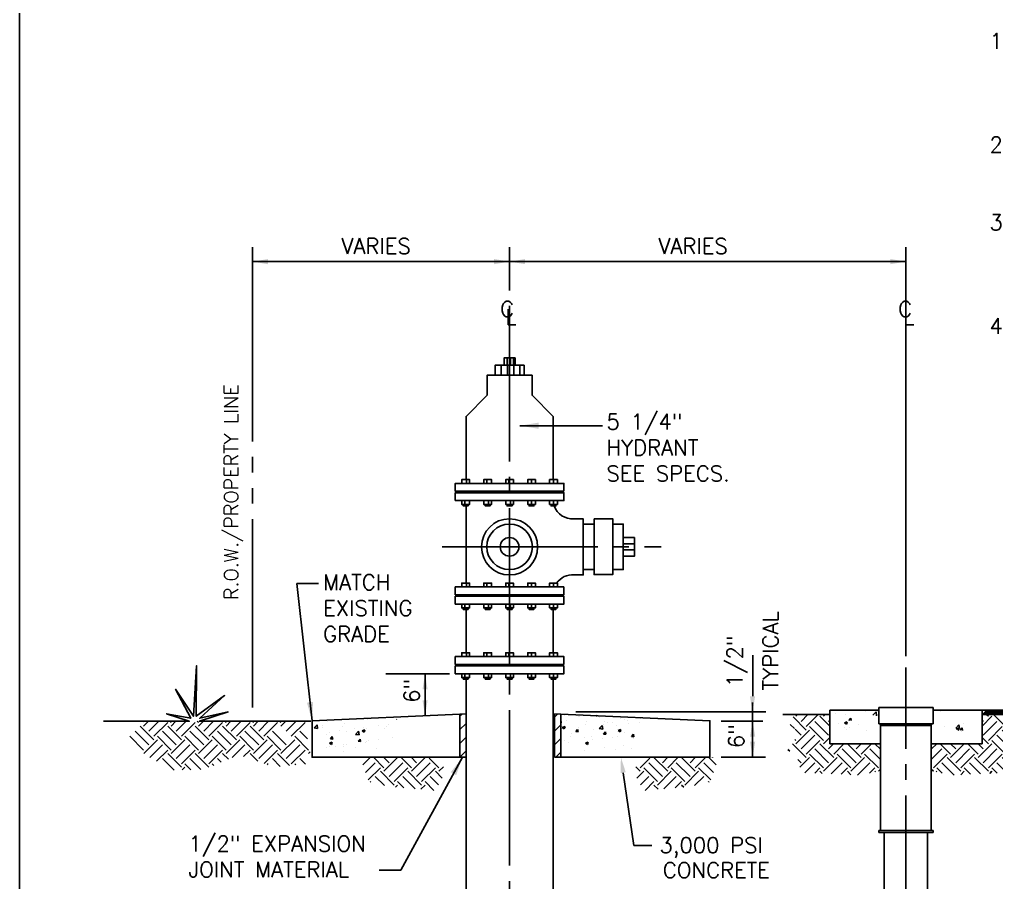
# Model space of a CAD drawing. Header units: inches. Extents: x 3.2 to 30, y 2.6 to 21.9.
# Drawn here: x 3.17 to 9.46, y 6.72 to 12.27 of the extents above; entities that cross this region are included whole.
import ezdxf
from ezdxf.enums import TextEntityAlignment as Align

# ---------------------------------------------------------------- set-up
doc = ezdxf.new("R2010")
doc.units = ezdxf.units.IN
doc.header["$MEASUREMENT"] = 0
doc.linetypes.add('2DASH', pattern=[1.5625, 1.25, -0.0625, 0.0625, -0.0625, 0.0625, -0.0625])
doc.linetypes.add('CL7', pattern=[1.1875, 1, -0.0625, 0.0625, -0.0625])
for name, color, linetype in [('X-ANNO-COMM-CENT', 1, 'CL7'), ('X-ANNO-COMM-TXT2', 2, 'Continuous'), ('X-COMM-DET1', 1, 'Continuous'), ('X-COMM-DET2', 2, 'Continuous'), ('X-COMM-DET3', 3, 'Continuous'), ('X-COMM-DET4', 4, 'Continuous')]:
    doc.layers.add(name, color=color, linetype=linetype)
doc.styles.add('10', font='ROMANS', dxfattribs={"height": 0.1})
doc.styles.add('12', font='ROMANS.shx', dxfattribs={"height": 0.12})
doc.dimstyles.new('LEADER', dxfattribs={"dimtxt": 0.12, "dimasz": 0.12, "dimexe": 0.18, "dimexo": 0.0625, "dimgap": 0.09, "dimtad": 0, "dimtih": 1, "dimtoh": 1, "dimdec": 4, "dimzin": 0, "dimdsep": 46, "dimtxsty": '12', "dimcen": 0.09, "dimadec": 0, "dimazin": 0, "dimtfac": 1, "dimtdec": 4, "dimtofl": 0, "dimtmove": 0, "dimatfit": 3, "dimfxl": 1, "dimtolj": 1, "dimtzin": 0, "dimarcsym": 0})

# ---------------------------------------------------------------- blocks, each defined once
blk = doc.blocks.new('*X54')
at = {"color": 0}
for p, q in [((27.9061, 10.361), (27.9528, 10.4077)), ((27.9236, 10.3122), (27.986, 10.3746)), ((27.9307, 10.4077), (27.9291, 10.4093)), ((28.0412, 10.3414), (27.9733, 10.4093)), ((28.0743, 10.3746), (28.0396, 10.4093)), ((28.0412, 10.3193), (28.1296, 10.4077)), ((28.0743, 10.2862), (28.1627, 10.3746)), ((28.1075, 10.4077), (28.1059, 10.4093)), ((28.218, 10.3414), (28.1501, 10.4093)), ((28.2511, 10.3746), (28.2164, 10.4093)), ((28.218, 10.3193), (28.3064, 10.4077)), ((28.2511, 10.2862), (28.3395, 10.3746)), ((28.2843, 10.4077), (28.2827, 10.4093)), ((28.3948, 10.3414), (28.3334, 10.4028)), ((27.9411, 10.2634), (28.0191, 10.3414)), ((28.1075, 10.231), (28.0191, 10.3193)), ((28.1075, 10.253), (28.1959, 10.3414)), ((28.2843, 10.231), (28.1959, 10.3193)), ((28.2843, 10.253), (28.3727, 10.3414)), ((28.4171, 10.2749), (28.3727, 10.3193)), ((28.3948, 10.3193), (28.4241, 10.3487)), ((27.9564, 10.2495), (27.9528, 10.253)), ((28.0448, 10.2274), (27.986, 10.2862)), ((28.1703, 10.2123), (28.1296, 10.253)), ((28.2425, 10.2065), (28.1627, 10.2862)), ((28.3627, 10.1967), (28.3064, 10.253)), ((28.3925, 10.2332), (28.3395, 10.2862)), ((28.1154, 10.2168), (28.1296, 10.231)), ((28.2789, 10.2035), (28.3064, 10.231))]:
    blk.add_line(p, q, dxfattribs=at)
blk = doc.blocks.new('*X48')
at = {"color": 0}
for p, q in [((1.4142, 6.3419), (1.3258, 6.4303)), ((1.3479, 6.4523), (1.3475, 6.4528)), ((1.3479, 6.4303), (1.3751, 6.4574)), ((1.3811, 6.3971), (1.445, 6.461)), ((1.4142, 6.364), (1.5026, 6.4523)), ((1.591, 6.3419), (1.5026, 6.4303)), ((1.5247, 6.4523), (1.516, 6.461)), ((1.5247, 6.4303), (1.5555, 6.461)), ((1.5578, 6.3971), (1.6218, 6.461)), ((1.591, 6.364), (1.6794, 6.4523)), ((1.7678, 6.3419), (1.6794, 6.4303)), ((1.7015, 6.4523), (1.6928, 6.461)), ((1.7015, 6.4303), (1.7323, 6.461)), ((1.7346, 6.3971), (1.7986, 6.461)), ((1.7678, 6.364), (1.8562, 6.4523)), ((1.9445, 6.3419), (1.8562, 6.4303)), ((1.8783, 6.4523), (1.8696, 6.461)), ((1.8783, 6.4303), (1.909, 6.461)), ((1.9114, 6.3971), (1.9753, 6.461)), ((1.9445, 6.364), (2.0329, 6.4523)), ((2.1213, 6.3419), (2.0329, 6.4303)), ((2.055, 6.4523), (2.0463, 6.461)), ((2.055, 6.4303), (2.0858, 6.461)), ((2.0882, 6.3971), (2.1521, 6.461)), ((2.1213, 6.364), (2.2097, 6.4523)), ((2.2318, 6.4523), (2.2231, 6.461)), ((2.2318, 6.4303), (2.2626, 6.461)), ((2.265, 6.3971), (2.3289, 6.461)), ((2.2981, 6.364), (2.3865, 6.4523)), ((1.3479, 6.2756), (1.2595, 6.364)), ((1.3811, 6.3087), (1.2927, 6.3971)), ((1.5247, 6.2756), (1.4363, 6.364)), ((1.5578, 6.3087), (1.4695, 6.3971)), ((1.7015, 6.2756), (1.6131, 6.364)), ((1.7346, 6.3087), (1.6462, 6.3971)), ((1.8783, 6.2756), (1.7899, 6.364)), ((1.9114, 6.3087), (1.823, 6.3971)), ((2.055, 6.2756), (1.9666, 6.364)), ((2.0882, 6.3087), (1.9998, 6.3971)), ((2.2318, 6.2756), (2.1434, 6.364)), ((2.265, 6.3087), (2.1766, 6.3971)), ((2.4086, 6.2756), (2.3202, 6.364)), ((2.4026, 6.3479), (2.3533, 6.3971)), ((1.3485, 6.2541), (1.4363, 6.3419)), ((1.3878, 6.2271), (1.4695, 6.3087)), ((1.5247, 6.2535), (1.6131, 6.3419)), ((1.5578, 6.2203), (1.6462, 6.3087)), ((1.7015, 6.2535), (1.7899, 6.3419)), ((1.7346, 6.2203), (1.823, 6.3087)), ((1.8783, 6.2535), (1.9666, 6.3419)), ((1.918, 6.2269), (1.9998, 6.3087)), ((2.055, 6.2535), (2.1434, 6.3419)), ((2.0882, 6.2203), (2.1766, 6.3087)), ((2.2318, 6.2535), (2.3202, 6.3419)), ((2.265, 6.2203), (2.3533, 6.3087)), ((1.4302, 6.2032), (1.5026, 6.2756)), ((1.591, 6.1651), (1.5026, 6.2535)), ((1.591, 6.1872), (1.6794, 6.2756)), ((1.7678, 6.1651), (1.6794, 6.2535)), ((1.7678, 6.1872), (1.8562, 6.2756)), ((1.8932, 6.2164), (1.8562, 6.2535)), ((1.9909, 6.2336), (2.0329, 6.2756)), ((2.0827, 6.2037), (2.0329, 6.2535)), ((2.1243, 6.1901), (2.2097, 6.2756)), ((2.2872, 6.176), (2.2097, 6.2535)), ((2.2981, 6.1872), (2.3865, 6.2756)), ((2.4086, 6.2535), (2.4198, 6.2647)), ((1.5437, 6.1461), (1.4695, 6.2203)), ((1.5954, 6.1474), (1.6131, 6.1651)), ((1.6514, 6.1489), (1.6131, 6.1872)), ((1.716, 6.1506), (1.6462, 6.2203)), ((1.8002, 6.1768), (1.7899, 6.1872)), ((1.8467, 6.1966), (1.823, 6.2203)), ((2.1483, 6.1823), (2.1434, 6.1872)), ((2.2263, 6.1705), (2.1766, 6.2203)), ((2.3278, 6.1796), (2.3202, 6.1872)), ((2.3887, 6.185), (2.3533, 6.2203))]:
    blk.add_line(p, q, dxfattribs=at)
blk = doc.blocks.new('*X51')
at = {"color": 0}
for p, q in [((27.6769, 10.6405), (27.6769, 10.6405)), ((27.79, 10.6275), (27.79, 10.6275)), ((27.9358, 10.6525), (27.9358, 10.6525)), ((28.1219, 10.654), (28.1241, 10.6526)), ((28.1241, 10.6526), (28.1243, 10.6533)), ((27.5925, 10.5984), (27.6119, 10.6187)), ((27.5925, 10.5984), (27.6147, 10.595)), ((27.6147, 10.595), (27.6119, 10.6187)), ((27.6432, 10.6138), (27.6432, 10.6138)), ((27.6442, 10.6025), (27.6442, 10.6025)), ((27.6927, 10.5715), (27.6927, 10.5715)), ((27.7553, 10.5798), (27.7553, 10.5798)), ((27.7766, 10.6081), (27.7766, 10.6081)), ((27.8037, 10.576), (27.8037, 10.576)), ((27.85, 10.5922), (27.85, 10.5922)), ((27.8593, 10.557), (27.8787, 10.5773)), ((27.8815, 10.5536), (27.8787, 10.5773)), ((27.9016, 10.5804), (27.9191, 10.5871)), ((27.9016, 10.5804), (27.914, 10.572)), ((27.9101, 10.6025), (27.9101, 10.6025)), ((27.914, 10.572), (27.9191, 10.5871)), ((27.932, 10.5936), (27.932, 10.5936)), ((28.0079, 10.613), (28.0079, 10.613)), ((28.0435, 10.5969), (28.0435, 10.5969)), ((28.0583, 10.6096), (28.0583, 10.6096)), ((28.0704, 10.6213), (28.0704, 10.6213)), ((27.6738, 10.5573), (27.6738, 10.5573)), ((27.6915, 10.4997), (27.709, 10.5065)), ((27.6915, 10.4997), (27.7039, 10.4914)), ((27.6968, 10.5278), (27.7088, 10.5421)), ((27.6968, 10.5278), (27.7117, 10.5265)), ((27.704, 10.4913), (27.709, 10.5064)), ((27.7117, 10.5264), (27.7088, 10.5421)), ((27.8593, 10.557), (27.8815, 10.5536)), ((27.8761, 10.5121), (27.8881, 10.5264)), ((27.8761, 10.5121), (27.891, 10.5108)), ((27.891, 10.5108), (27.8882, 10.5264)), ((27.9255, 10.5034), (27.9255, 10.5034)), ((27.929, 10.5104), (27.929, 10.5104)), ((27.9421, 10.5144), (27.9421, 10.5144)), ((28.0047, 10.5227), (28.0047, 10.5227)), ((28.0994, 10.5351), (28.0994, 10.5351)), ((27.6708, 10.4741), (27.6708, 10.4741)), ((27.6895, 10.4812), (27.6895, 10.4812)), ((27.728, 10.4804), (27.728, 10.4804)), ((27.7797, 10.4783), (27.7797, 10.4783)), ((27.7807, 10.4468), (27.7807, 10.4468)), ((27.7842, 10.4936), (27.7842, 10.4936)), ((27.8006, 10.4928), (27.8006, 10.4928)), ((27.8614, 10.4748), (27.8614, 10.4748)), ((27.9949, 10.4691), (27.9949, 10.4691))]:
    blk.add_line(p, q, dxfattribs=at)
blk = doc.blocks.new('*X52')
at = {"color": 0}
for p, q in [((29.1824, 10.6316), (29.18, 10.6526)), ((29.18, 10.632), (29.1824, 10.6316)), ((29.2027, 10.6804), (29.2027, 10.6804)), ((29.2087, 10.6835), (29.2087, 10.6835)), ((29.2136, 10.6453), (29.2136, 10.6453)), ((29.2944, 10.6732), (29.2944, 10.6732)), ((29.2975, 10.6737), (29.2975, 10.6737)), ((29.3471, 10.6396), (29.3471, 10.6396)), ((29.406, 10.6772), (29.412, 10.6732)), ((29.412, 10.6732), (29.4132, 10.6769)), ((29.4278, 10.6676), (29.4278, 10.6676)), ((29.4639, 10.6366), (29.4639, 10.6366)), ((29.4806, 10.634), (29.4806, 10.634)), ((29.5147, 10.6315), (29.5147, 10.6315)), ((29.5613, 10.6619), (29.5613, 10.6619)), ((29.5901, 10.6526), (29.5901, 10.6526)), ((29.6094, 10.644), (29.6094, 10.644)), ((29.614, 10.6283), (29.614, 10.6283)), ((29.6846, 10.6363), (29.6846, 10.6363)), ((29.6948, 10.6563), (29.6948, 10.6563)), ((29.1895, 10.6009), (29.207, 10.6077)), ((29.1895, 10.6009), (29.2019, 10.5926)), ((29.1995, 10.59), (29.1995, 10.59)), ((29.2019, 10.5925), (29.207, 10.6076)), ((29.2057, 10.6002), (29.2057, 10.6002)), ((29.2759, 10.5746), (29.288, 10.589)), ((29.2759, 10.5746), (29.2909, 10.5733)), ((29.2909, 10.5733), (29.288, 10.589)), ((29.2942, 10.6025), (29.2942, 10.6025)), ((29.3355, 10.619), (29.3355, 10.619)), ((29.393, 10.5862), (29.393, 10.5862)), ((29.427, 10.5937), (29.4465, 10.614)), ((29.427, 10.5937), (29.4492, 10.5902)), ((29.4492, 10.5902), (29.4465, 10.614)), ((29.4521, 10.6233), (29.4521, 10.6233)), ((29.4552, 10.5589), (29.4673, 10.5733)), ((29.4702, 10.5576), (29.4673, 10.5733)), ((29.5388, 10.6112), (29.5388, 10.6112)), ((29.5488, 10.5809), (29.5663, 10.5876)), ((29.5488, 10.5809), (29.5612, 10.5725)), ((29.5612, 10.5725), (29.5663, 10.5876)), ((29.5871, 10.5694), (29.5871, 10.5694)), ((29.2026, 10.517), (29.2026, 10.517)), ((29.2284, 10.5039), (29.2284, 10.5039)), ((29.2446, 10.5461), (29.2446, 10.5461)), ((29.2472, 10.5612), (29.2472, 10.5612)), ((29.3325, 10.5358), (29.3325, 10.5358)), ((29.3387, 10.5003), (29.3562, 10.507)), ((29.3387, 10.5003), (29.3511, 10.4919)), ((29.3511, 10.4919), (29.3562, 10.507)), ((29.3781, 10.5405), (29.3781, 10.5405)), ((29.3863, 10.5247), (29.3863, 10.5247)), ((29.4489, 10.5329), (29.4489, 10.5329)), ((29.4552, 10.5589), (29.4702, 10.5576)), ((29.4608, 10.5534), (29.4608, 10.5534)), ((29.5116, 10.5348), (29.5116, 10.5348)), ((29.5436, 10.5454), (29.5436, 10.5454)), ((29.6346, 10.5433), (29.6466, 10.5576)), ((29.6346, 10.5433), (29.6495, 10.5419)), ((29.645, 10.5292), (29.645, 10.5292)), ((29.6495, 10.5419), (29.6466, 10.5576)), ((29.3294, 10.4525), (29.3294, 10.4525)), ((29.4578, 10.4701), (29.4578, 10.4701)), ((29.5285, 10.4621), (29.5285, 10.4621)), ((29.5841, 10.4861), (29.5841, 10.4861)), ((29.6357, 10.4676), (29.6357, 10.4676))]:
    blk.add_line(p, q, dxfattribs=at)
blk = doc.blocks.new('*X49')
at = {"color": 0}
for p, q in [((28.5302, 10.6757), (28.5422, 10.6877)), ((28.5302, 10.5874), (28.5702, 10.6273)), ((28.5302, 10.499), (28.5702, 10.5389)), ((28.5302, 10.4106), (28.5702, 10.4506))]:
    blk.add_line(p, q, dxfattribs=at)
blk = doc.blocks.new('*X50')
at = {"color": 0}
for p, q in [((29.14, 10.6668), (29.1614, 10.6882)), ((29.14, 10.5784), (29.18, 10.6184)), ((29.14, 10.49), (29.18, 10.53)), ((29.1476, 10.4093), (29.18, 10.4416))]:
    blk.add_line(p, q, dxfattribs=at)
blk = doc.blocks.new('*X44')
at = {"color": 0}
for p, q in [((16.0936, 7.6857), (16.1353, 7.7274)), ((16.1046, 7.6857), (16.1464, 7.7274)), ((16.1157, 7.6857), (16.1574, 7.7274)), ((16.1267, 7.6857), (16.1685, 7.7274)), ((16.1378, 7.6857), (16.1795, 7.7274)), ((16.1488, 7.6857), (16.1906, 7.7274)), ((16.1599, 7.6857), (16.2016, 7.7274)), ((16.1709, 7.6857), (16.2127, 7.7274)), ((16.182, 7.6857), (16.2237, 7.7274)), ((16.193, 7.6857), (16.2348, 7.7274)), ((16.2041, 7.6857), (16.2458, 7.7274)), ((16.2151, 7.6857), (16.2569, 7.7274)), ((16.2262, 7.6857), (16.2679, 7.7274)), ((16.2372, 7.6857), (16.279, 7.7274)), ((16.2483, 7.6857), (16.29, 7.7274)), ((16.2593, 7.6857), (16.3011, 7.7274)), ((16.2704, 7.6857), (16.3121, 7.7274)), ((16.2814, 7.6857), (16.3232, 7.7274)), ((16.2925, 7.6857), (16.3342, 7.7274)), ((16.3035, 7.6857), (16.3453, 7.7274)), ((16.3146, 7.6857), (16.3563, 7.7274)), ((16.3256, 7.6857), (16.3674, 7.7274)), ((16.3367, 7.6857), (16.3784, 7.7274)), ((16.3477, 7.6857), (16.3895, 7.7274)), ((16.3588, 7.6857), (16.4005, 7.7274)), ((16.3698, 7.6857), (16.4116, 7.7274)), ((16.3809, 7.6857), (16.4226, 7.7274)), ((16.3919, 7.6857), (16.4337, 7.7274)), ((16.403, 7.6857), (16.4447, 7.7274)), ((16.414, 7.6857), (16.4558, 7.7274)), ((16.4251, 7.6857), (16.4668, 7.7274)), ((16.4361, 7.6857), (16.4779, 7.7274)), ((16.4472, 7.6857), (16.4889, 7.7274)), ((16.4582, 7.6857), (16.5, 7.7274)), ((16.4692, 7.6857), (16.511, 7.7274)), ((16.4803, 7.6857), (16.522, 7.7274)), ((16.4913, 7.6857), (16.5331, 7.7274)), ((16.5024, 7.6857), (16.5441, 7.7274)), ((16.5134, 7.6857), (16.5552, 7.7274)), ((16.5245, 7.6857), (16.5662, 7.7274)), ((16.5355, 7.6857), (16.5773, 7.7274)), ((16.5466, 7.6857), (16.5883, 7.7274)), ((16.5576, 7.6857), (16.5994, 7.7274)), ((16.5687, 7.6857), (16.6104, 7.7274)), ((16.5797, 7.6857), (16.6215, 7.7274)), ((16.5908, 7.6857), (16.6325, 7.7274)), ((16.6018, 7.6857), (16.6436, 7.7274)), ((16.6129, 7.6857), (16.6546, 7.7274)), ((16.6239, 7.6857), (16.6657, 7.7274)), ((16.635, 7.6857), (16.6767, 7.7274)), ((16.646, 7.6857), (16.6878, 7.7274)), ((16.6571, 7.6857), (16.6988, 7.7274)), ((16.6681, 7.6857), (16.7099, 7.7274)), ((16.6792, 7.6857), (16.7209, 7.7274)), ((16.6902, 7.6857), (16.732, 7.7274)), ((16.7013, 7.6857), (16.743, 7.7274)), ((16.7123, 7.6857), (16.7541, 7.7274)), ((16.7234, 7.6857), (16.7651, 7.7274)), ((16.7344, 7.6857), (16.7762, 7.7274)), ((16.7455, 7.6857), (16.7872, 7.7274)), ((16.7565, 7.6857), (16.7983, 7.7274)), ((16.7676, 7.6857), (16.8093, 7.7274)), ((16.7786, 7.6857), (16.8204, 7.7274)), ((16.7897, 7.6857), (16.8314, 7.7274)), ((16.8007, 7.6857), (16.8425, 7.7274)), ((16.8118, 7.6857), (16.8535, 7.7274)), ((16.8228, 7.6857), (16.8646, 7.7274)), ((16.8338, 7.6857), (16.8756, 7.7274)), ((16.8449, 7.6857), (16.8867, 7.7274)), ((16.8559, 7.6857), (16.8977, 7.7274)), ((16.867, 7.6857), (16.9087, 7.7274)), ((16.878, 7.6857), (16.9198, 7.7274)), ((16.8891, 7.6857), (16.9308, 7.7274)), ((16.9001, 7.6857), (16.9419, 7.7274)), ((16.9112, 7.6857), (16.9529, 7.7274)), ((16.9222, 7.6857), (16.964, 7.7274)), ((16.9333, 7.6857), (16.975, 7.7274)), ((16.9443, 7.6857), (16.9861, 7.7274)), ((16.9554, 7.6857), (16.9971, 7.7274)), ((16.9664, 7.6857), (17.0082, 7.7274)), ((16.9775, 7.6857), (17.0192, 7.7274)), ((16.9885, 7.6857), (17.0303, 7.7274)), ((16.9996, 7.6857), (17.0413, 7.7274)), ((17.0106, 7.6857), (17.0524, 7.7274)), ((17.0217, 7.6857), (17.0634, 7.7274)), ((17.0327, 7.6857), (17.0745, 7.7274)), ((17.0438, 7.6857), (17.0855, 7.7274)), ((17.0548, 7.6857), (17.0966, 7.7274)), ((17.0659, 7.6857), (17.1076, 7.7274)), ((17.0769, 7.6857), (17.1187, 7.7274)), ((17.088, 7.6857), (17.1297, 7.7274)), ((17.099, 7.6857), (17.1408, 7.7274)), ((17.1101, 7.6857), (17.1518, 7.7274)), ((17.1211, 7.6857), (17.1629, 7.7274)), ((17.1322, 7.6857), (17.1739, 7.7274)), ((17.1432, 7.6857), (17.185, 7.7274)), ((17.1543, 7.6857), (17.196, 7.7274)), ((17.1653, 7.6857), (17.2071, 7.7274)), ((17.1764, 7.6857), (17.2181, 7.7274)), ((17.1874, 7.6857), (17.2292, 7.7274)), ((17.1985, 7.6857), (17.2402, 7.7274)), ((17.2095, 7.6857), (17.2513, 7.7274)), ((17.2205, 7.6857), (17.2623, 7.7274)), ((17.2316, 7.6857), (17.2733, 7.7274)), ((17.2426, 7.6857), (17.2844, 7.7274)), ((17.2537, 7.6857), (17.2954, 7.7274)), ((17.2647, 7.6857), (17.3065, 7.7274)), ((17.2758, 7.6857), (17.3175, 7.7274)), ((17.2868, 7.6857), (17.3286, 7.7274)), ((17.2979, 7.6857), (17.3396, 7.7274)), ((17.3089, 7.6857), (17.3507, 7.7274)), ((17.32, 7.6857), (17.3617, 7.7274)), ((17.331, 7.6857), (17.3728, 7.7274)), ((17.3421, 7.6857), (17.3838, 7.7274)), ((17.3531, 7.6857), (17.3949, 7.7274)), ((17.3642, 7.6857), (17.4059, 7.7274)), ((17.3752, 7.6857), (17.417, 7.7274)), ((17.3863, 7.6857), (17.428, 7.7274)), ((17.3973, 7.6857), (17.4391, 7.7274)), ((17.4084, 7.6857), (17.4501, 7.7274)), ((17.4194, 7.6857), (17.4612, 7.7274)), ((17.4305, 7.6857), (17.4722, 7.7274)), ((17.4415, 7.6857), (17.4833, 7.7274)), ((17.4526, 7.6857), (17.4943, 7.7274)), ((17.4636, 7.6857), (17.5054, 7.7274)), ((17.4747, 7.6857), (17.5164, 7.7274)), ((17.4857, 7.6857), (17.5275, 7.7274)), ((17.4968, 7.6857), (17.5385, 7.7274)), ((17.5078, 7.6857), (17.5496, 7.7274)), ((17.5189, 7.6857), (17.5606, 7.7274)), ((17.5299, 7.6857), (17.5717, 7.7274)), ((17.541, 7.6857), (17.5827, 7.7274)), ((17.552, 7.6857), (17.5938, 7.7274)), ((17.5631, 7.6857), (17.6048, 7.7274)), ((17.5741, 7.6857), (17.6159, 7.7274)), ((17.5852, 7.6857), (17.6269, 7.7274)), ((17.5962, 7.6857), (17.638, 7.7274)), ((17.6072, 7.6857), (17.649, 7.7274)), ((17.6183, 7.6857), (17.66, 7.7274)), ((17.6293, 7.6857), (17.6711, 7.7274)), ((17.6404, 7.6857), (17.6821, 7.7274)), ((17.6514, 7.6857), (17.6932, 7.7274)), ((17.6625, 7.6857), (17.7042, 7.7274)), ((17.6735, 7.6857), (17.7153, 7.7274)), ((17.6846, 7.6857), (17.7263, 7.7274)), ((17.6956, 7.6857), (17.7374, 7.7274)), ((17.7067, 7.6857), (17.7484, 7.7274)), ((17.7177, 7.6857), (17.7595, 7.7274)), ((17.7288, 7.6857), (17.7705, 7.7274)), ((17.7398, 7.6857), (17.7816, 7.7274)), ((17.7509, 7.6857), (17.7926, 7.7274)), ((17.7619, 7.6857), (17.8037, 7.7274)), ((17.773, 7.6857), (17.8147, 7.7274)), ((17.784, 7.6857), (17.8258, 7.7274)), ((17.7951, 7.6857), (17.8368, 7.7274)), ((17.8061, 7.6857), (17.8479, 7.7274)), ((17.8172, 7.6857), (17.8589, 7.7274)), ((17.8282, 7.6857), (17.87, 7.7274)), ((17.8393, 7.6857), (17.881, 7.7274)), ((17.8503, 7.6857), (17.8921, 7.7274)), ((17.8614, 7.6857), (17.9, 7.7243)), ((17.8724, 7.6857), (17.9, 7.7133)), ((17.8835, 7.6857), (17.9, 7.7022)), ((17.8945, 7.6857), (17.9, 7.6912))]:
    blk.add_line(p, q, dxfattribs=at)
blk = doc.blocks.new('*X53')
at = {"color": 0}
for p, q in [((30.7591, 10.5845), (30.6744, 10.6693)), ((30.6929, 10.6729), (30.7039, 10.6839)), ((30.726, 10.6397), (30.7702, 10.6839)), ((30.7591, 10.6066), (30.8365, 10.6839)), ((30.9028, 10.5514), (30.8144, 10.6397)), ((30.9103, 10.6101), (30.8475, 10.6729)), ((30.8696, 10.6729), (30.8807, 10.6839)), ((30.9028, 10.6397), (30.9103, 10.6473)), ((30.6828, 10.5945), (30.6562, 10.6211)), ((30.726, 10.5514), (30.6872, 10.5901)), ((30.6929, 10.4961), (30.7812, 10.5845)), ((30.8696, 10.5182), (30.7812, 10.6066)), ((30.6929, 10.5182), (30.6862, 10.5249)), ((30.726, 10.463), (30.8144, 10.5514)), ((30.7591, 10.4298), (30.8475, 10.5182)), ((30.8696, 10.4961), (30.9103, 10.5368)), ((30.6525, 10.4481), (30.6404, 10.4602)), ((30.7591, 10.4077), (30.6708, 10.4961)), ((30.9028, 10.3746), (30.8144, 10.463)), ((30.9359, 10.4077), (30.8475, 10.4961)), ((30.9028, 10.463), (30.9356, 10.4958)), ((30.9359, 10.4298), (31.0019, 10.4958)), ((31.0796, 10.3746), (30.9912, 10.463)), ((31.1127, 10.4077), (31.0246, 10.4958)), ((31.0796, 10.463), (31.1124, 10.4958)), ((31.1127, 10.4298), (31.1787, 10.4958)), ((31.2365, 10.3944), (31.1679, 10.463)), ((31.2365, 10.4607), (31.2014, 10.4958)), ((30.726, 10.3746), (30.706, 10.3945)), ((30.7184, 10.3449), (30.7812, 10.4077)), ((30.75, 10.3102), (30.8144, 10.3746)), ((30.8696, 10.3414), (30.7812, 10.4298)), ((30.8696, 10.3193), (30.958, 10.4077)), ((30.9202, 10.3036), (30.9912, 10.3746)), ((31.0464, 10.3414), (30.958, 10.4298)), ((31.0464, 10.3193), (31.1348, 10.4077)), ((31.0885, 10.2951), (31.1679, 10.3746)), ((31.2232, 10.3414), (31.1348, 10.4298)), ((30.8138, 10.3077), (30.8475, 10.3414)), ((30.861, 10.3059), (30.8475, 10.3193)), ((30.984, 10.3011), (31.0243, 10.3414)), ((31.0461, 10.2976), (31.0243, 10.3193)), ((31.1667, 10.3071), (31.2011, 10.3414)), ((31.2055, 10.3149), (31.2011, 10.3193)), ((31.2232, 10.3193), (31.2365, 10.3326))]:
    blk.add_line(p, q, dxfattribs=at)
blk = doc.blocks.new('*X46')
at = {"color": 0}
for p, q in [((31.3571, 18.9384), (31.3571, 18.9384)), ((31.423, 18.9347), (31.423, 18.9347)), ((31.5528, 18.9534), (31.5528, 18.9534)), ((31.6012, 18.9293), (31.6207, 18.9496)), ((31.6235, 18.9258), (31.6207, 18.9496)), ((31.6283, 18.9602), (31.6332, 18.9621)), ((31.3762, 18.8727), (31.3762, 18.8727)), ((31.4183, 18.8796), (31.4358, 18.8863)), ((31.4183, 18.8796), (31.4307, 18.8712)), ((31.4307, 18.8711), (31.4358, 18.8862)), ((31.4459, 18.8954), (31.458, 18.9098)), ((31.4609, 18.8941), (31.458, 18.9097)), ((31.5097, 18.8671), (31.5097, 18.8671)), ((31.4199, 18.8514), (31.4199, 18.8514)), ((31.4289, 18.8392), (31.4289, 18.8392)), ((31.4526, 18.8509), (31.4526, 18.8509)), ((31.5624, 18.8335), (31.5624, 18.8335))]:
    blk.add_line(p, q, dxfattribs=at)
blk = doc.blocks.new('*X47')
at = {"color": 0}
for p, q in [((32.0358, 18.951), (32.0358, 18.951)), ((32.1889, 18.9561), (32.1889, 18.9561)), ((32.1348, 18.8466), (32.1543, 18.8668)), ((32.1571, 18.8431), (32.1543, 18.8668)), ((32.1858, 18.8729), (32.1858, 18.8729)), ((32.0596, 18.8569), (32.0596, 18.8569)), ((32.1368, 18.8395), (32.1543, 18.8462)), ((32.1493, 18.8311), (32.1543, 18.8462)), ((32.1632, 18.8326), (32.1752, 18.847)), ((32.1712, 18.8269), (32.1712, 18.8269)), ((32.1781, 18.8313), (32.1752, 18.847))]:
    blk.add_line(p, q, dxfattribs=at)

msp = doc.modelspace()

# ---------------------------------------------------------------- linework, layer by layer
at = {"layer": 'DEFPOINTS'}
msp.add_lwpolyline([(3.1698, 21.9003), (30.0048, 21.9003), (30.0048, 2.6009), (3.1698, 2.6009)], close=True, dxfattribs=at)
at = {"layer": 'X-ANNO-COMM-CENT'}
for p, q in [((6.3234, 10.4273), (6.3234, 5.2551)), ((5.8906, 8.8776), (7.2991, 8.8776)), ((8.8736, 4.9788), (8.8736, 8.1023))]:
    msp.add_line(p, q, dxfattribs=at)
at = {"layer": 'X-ANNO-COMM-TXT2', "linetype": '2DASH'}
msp.add_line((4.6688, 10.8058), (4.6688, 7.8442), dxfattribs=at)
at = {"layer": 'X-ANNO-COMM-TXT2'}
for p, q in [((6.3234, 10.5273), (6.3234, 10.8058)), ((8.8736, 8.1748), (8.8736, 10.8058)), ((4.6688, 10.7127), (8.8736, 10.7127)), ((5.9367, 8.0606), (5.5274, 8.0606)), ((5.7795, 8.0606), (5.7795, 7.7875)), ((7.0543, 7.4248), (7.1235, 6.9553)), ((7.1235, 6.9553), (7.2378, 6.9553))]:
    msp.add_line(p, q, dxfattribs=at)
for points in [[(4.7693, 10.696), (4.7693, 10.7294), (4.6693, 10.7127)], [(6.2234, 10.696), (6.2234, 10.7294), (6.3234, 10.7127)], [(6.4234, 10.696), (6.4234, 10.7294), (6.3234, 10.7127)], [(8.7736, 10.696), (8.7736, 10.7294), (8.8736, 10.7127)], [(5.7628, 7.9606), (5.7961, 7.9606), (5.7795, 8.0606)], [(5.7628, 7.8912), (5.7961, 7.8912), (5.7795, 7.7912)], [(7.0379, 7.4224), (7.0708, 7.4273), (7.0398, 7.5238)]]:
    msp.add_solid(points, dxfattribs=at)
at = {"layer": 'X-COMM-DET1'}
for p, q in [((6.0457, 9.3105), (6.0457, 9.2855)), ((6.1771, 9.3105), (6.1771, 9.2855)), ((6.3184, 9.3105), (6.3184, 9.2855)), ((6.4648, 9.3105), (6.4648, 9.2855)), ((6.6062, 9.3105), (6.6062, 9.2855)), ((6.0251, 9.2255), (6.0251, 9.2355)), ((6.0563, 9.2255), (6.0563, 9.2355)), ((6.1665, 9.2255), (6.1665, 9.2355)), ((6.1977, 9.2255), (6.1977, 9.2355)), ((6.3078, 9.2255), (6.3078, 9.2355)), ((6.3391, 9.2255), (6.3391, 9.2355)), ((6.4492, 9.2255), (6.4492, 9.2355)), ((6.4805, 9.2255), (6.4805, 9.2355)), ((6.5906, 9.2255), (6.5906, 9.2355)), ((6.6218, 9.2255), (6.6218, 9.2355)), ((6.0357, 9.1505), (6.0357, 9.1755)), ((6.1871, 9.1505), (6.1871, 9.1755)), ((6.3284, 9.1505), (6.3284, 9.1755)), ((6.4648, 9.1505), (6.4648, 9.1755)), ((6.6062, 9.1505), (6.6062, 9.1755)), ((6.0457, 8.6447), (6.0457, 8.6197)), ((6.1771, 8.6447), (6.1771, 8.6197)), ((6.3184, 8.6447), (6.3184, 8.6197)), ((6.4648, 8.6447), (6.4648, 8.6197)), ((6.6062, 8.6447), (6.6062, 8.6197)), ((6.0251, 8.5597), (6.0251, 8.5697)), ((6.0563, 8.5597), (6.0563, 8.5697)), ((6.1665, 8.5597), (6.1665, 8.5697)), ((6.1977, 8.5597), (6.1977, 8.5697)), ((6.3078, 8.5597), (6.3078, 8.5697)), ((6.3391, 8.5597), (6.3391, 8.5697)), ((6.4492, 8.5597), (6.4492, 8.5697)), ((6.4805, 8.5597), (6.4805, 8.5697)), ((6.5906, 8.5597), (6.5906, 8.5697)), ((6.6218, 8.5597), (6.6218, 8.5697)), ((6.0357, 8.4847), (6.0357, 8.5097)), ((6.1871, 8.4847), (6.1871, 8.5097)), ((6.3284, 8.4847), (6.3284, 8.5097)), ((6.4648, 8.4847), (6.4648, 8.5097)), ((6.6062, 8.4847), (6.6062, 8.5097)), ((6.0457, 8.1964), (6.0457, 8.1714)), ((6.1771, 8.1964), (6.1771, 8.1714)), ((6.3184, 8.1964), (6.3184, 8.1714)), ((6.4648, 8.1964), (6.4648, 8.1714)), ((6.6062, 8.1964), (6.6062, 8.1714)), ((7.8889, 7.9163), (7.8889, 8.1818)), ((6.0251, 8.1114), (6.0251, 8.1214)), ((6.0563, 8.1114), (6.0563, 8.1214)), ((6.1665, 8.1114), (6.1665, 8.1214)), ((6.1977, 8.1114), (6.1977, 8.1214)), ((6.3078, 8.1114), (6.3078, 8.1214)), ((6.3391, 8.1114), (6.3391, 8.1214)), ((6.4492, 8.1114), (6.4492, 8.1214)), ((6.4805, 8.1114), (6.4805, 8.1214)), ((6.5906, 8.1114), (6.5906, 8.1214)), ((6.6218, 8.1114), (6.6218, 8.1214)), ((6.0357, 8.0364), (6.0357, 8.0614)), ((6.1871, 8.0364), (6.1871, 8.0614)), ((6.3284, 8.0364), (6.3284, 8.0614)), ((6.4648, 8.0364), (6.4648, 8.0614)), ((6.6062, 8.0364), (6.6062, 8.0614)), ((7.8875, 7.8764), (7.8875, 7.5242)), ((6.0035, 7.8016), (6.0434, 7.8036)), ((6.0035, 7.8016), (6.0035, 7.5238)), ((6.0434, 7.8036), (6.0434, 7.5238)), ((6.6133, 7.8036), (6.6133, 7.5238)), ((6.6532, 7.8018), (6.6532, 7.5238)), ((7.9725, 7.8163), (6.7507, 7.8163)), ((7.6855, 7.7559), (7.9525, 7.7559)), ((6.0035, 7.5238), (6.0434, 7.5238)), ((6.6133, 7.5238), (6.6532, 7.5238)), ((7.6855, 7.5242), (7.9707, 7.5242))]:
    msp.add_line(p, q, dxfattribs=at)
at = {"layer": 'X-COMM-DET1', "color": 7}
for p, q in [((6.0563, 9.1486), (6.0251, 9.1486)), ((6.0563, 9.1461), (6.0251, 9.1461)), ((6.0563, 9.1436), (6.0251, 9.1436)), ((6.1977, 9.1486), (6.1665, 9.1486)), ((6.1977, 9.1461), (6.1665, 9.1461)), ((6.1977, 9.1436), (6.1665, 9.1436)), ((6.3391, 9.1486), (6.3078, 9.1486)), ((6.3391, 9.1461), (6.3078, 9.1461)), ((6.3391, 9.1436), (6.3078, 9.1436)), ((6.4492, 9.1486), (6.4805, 9.1486)), ((6.4492, 9.1461), (6.4805, 9.1461)), ((6.4492, 9.1436), (6.4805, 9.1436)), ((6.5906, 9.1486), (6.6218, 9.1486)), ((6.5906, 9.1461), (6.6218, 9.1461)), ((6.5906, 9.1436), (6.6218, 9.1436)), ((6.0563, 8.4828), (6.0251, 8.4828)), ((6.0563, 8.4803), (6.0251, 8.4803)), ((6.0563, 8.4778), (6.0251, 8.4778)), ((6.1977, 8.4828), (6.1665, 8.4828)), ((6.1977, 8.4803), (6.1665, 8.4803)), ((6.1977, 8.4778), (6.1665, 8.4778)), ((6.3391, 8.4828), (6.3078, 8.4828)), ((6.3391, 8.4803), (6.3078, 8.4803)), ((6.3391, 8.4778), (6.3078, 8.4778)), ((6.4492, 8.4828), (6.4805, 8.4828)), ((6.4492, 8.4803), (6.4805, 8.4803)), ((6.4492, 8.4778), (6.4805, 8.4778)), ((6.5906, 8.4828), (6.6218, 8.4828)), ((6.5906, 8.4803), (6.6218, 8.4803)), ((6.5906, 8.4778), (6.6218, 8.4778)), ((6.0563, 8.0345), (6.0251, 8.0345)), ((6.0563, 8.032), (6.0251, 8.032)), ((6.0563, 8.0295), (6.0251, 8.0295)), ((6.1977, 8.0345), (6.1665, 8.0345)), ((6.1977, 8.032), (6.1665, 8.032)), ((6.1977, 8.0295), (6.1665, 8.0295)), ((6.3391, 8.0345), (6.3078, 8.0345)), ((6.3391, 8.032), (6.3078, 8.032)), ((6.3391, 8.0295), (6.3078, 8.0295)), ((6.4492, 8.0345), (6.4805, 8.0345)), ((6.4492, 8.032), (6.4805, 8.032)), ((6.4492, 8.0295), (6.4805, 8.0295)), ((6.5906, 8.0345), (6.6218, 8.0345)), ((6.5906, 8.032), (6.6218, 8.032)), ((6.5906, 8.0295), (6.6218, 8.0295))]:
    msp.add_line(p, q, dxfattribs=at)
at = {"layer": 'X-COMM-DET1'}
for points in [[(6.0657, 9.2855), (6.0657, 9.3105), (6.0157, 9.3105), (6.0157, 9.2855)], [(6.1571, 9.2855), (6.1571, 9.3105), (6.2071, 9.3105), (6.2071, 9.2855)], [(6.3484, 9.2855), (6.3484, 9.3105), (6.2984, 9.3105), (6.2984, 9.2855)], [(6.4398, 9.2855), (6.4398, 9.3105), (6.4898, 9.3105), (6.4898, 9.2855)], [(6.5812, 9.2855), (6.5812, 9.3105), (6.6312, 9.3105), (6.6312, 9.2855)], [(6.0657, 9.1755), (6.0657, 9.1505), (6.0157, 9.1505), (6.0157, 9.1755)], [(6.0563, 9.1505), (6.0563, 9.1411), (6.0251, 9.1411), (6.0251, 9.1505)], [(6.2071, 9.1755), (6.2071, 9.1505), (6.1571, 9.1505), (6.1571, 9.1755)], [(6.1977, 9.1505), (6.1977, 9.1411), (6.1665, 9.1411), (6.1665, 9.1505)], [(6.2984, 9.1755), (6.2984, 9.1505), (6.3484, 9.1505), (6.3484, 9.1755)], [(6.3391, 9.1505), (6.3391, 9.1411), (6.3078, 9.1411), (6.3078, 9.1505)], [(6.4398, 9.1755), (6.4398, 9.1505), (6.4898, 9.1505), (6.4898, 9.1755)], [(6.4492, 9.1505), (6.4492, 9.1411), (6.4805, 9.1411), (6.4805, 9.1505)], [(6.5812, 9.1755), (6.5812, 9.1505), (6.6312, 9.1505), (6.6312, 9.1755)], [(6.5906, 9.1505), (6.5906, 9.1411), (6.6218, 9.1411), (6.6218, 9.1505)], [(6.0657, 8.6197), (6.0657, 8.6447), (6.0157, 8.6447), (6.0157, 8.6197)], [(6.2071, 8.6197), (6.2071, 8.6447), (6.1571, 8.6447), (6.1571, 8.6197)], [(6.3484, 8.6197), (6.3484, 8.6447), (6.2984, 8.6447), (6.2984, 8.6197)], [(6.4898, 8.6197), (6.4898, 8.6447), (6.4398, 8.6447), (6.4398, 8.6197)], [(6.6312, 8.6197), (6.6312, 8.6447), (6.5812, 8.6447), (6.5812, 8.6197)], [(6.0657, 8.5097), (6.0657, 8.4847), (6.0157, 8.4847), (6.0157, 8.5097)], [(6.2071, 8.5097), (6.2071, 8.4847), (6.1571, 8.4847), (6.1571, 8.5097)], [(6.2984, 8.5097), (6.2984, 8.4847), (6.3484, 8.4847), (6.3484, 8.5097)], [(6.4398, 8.5097), (6.4398, 8.4847), (6.4898, 8.4847), (6.4898, 8.5097)], [(6.5812, 8.5097), (6.5812, 8.4847), (6.6312, 8.4847), (6.6312, 8.5097)], [(6.0563, 8.4847), (6.0563, 8.4753), (6.0251, 8.4753), (6.0251, 8.4847)], [(6.1977, 8.4847), (6.1977, 8.4753), (6.1665, 8.4753), (6.1665, 8.4847)], [(6.3391, 8.4847), (6.3391, 8.4753), (6.3078, 8.4753), (6.3078, 8.4847)], [(6.4492, 8.4847), (6.4492, 8.4753), (6.4805, 8.4753), (6.4805, 8.4847)], [(6.5906, 8.4847), (6.5906, 8.4753), (6.6218, 8.4753), (6.6218, 8.4847)], [(6.0157, 8.1714), (6.0157, 8.1964), (6.0657, 8.1964), (6.0657, 8.1714)], [(6.2071, 8.1714), (6.2071, 8.1964), (6.1571, 8.1964), (6.1571, 8.1714)], [(6.3484, 8.1714), (6.3484, 8.1964), (6.2984, 8.1964), (6.2984, 8.1714)], [(6.4898, 8.1714), (6.4898, 8.1964), (6.4398, 8.1964), (6.4398, 8.1714)], [(6.6312, 8.1714), (6.6312, 8.1964), (6.5812, 8.1964), (6.5812, 8.1714)], [(6.0657, 8.0614), (6.0657, 8.0364), (6.0157, 8.0364), (6.0157, 8.0614)], [(6.2071, 8.0614), (6.2071, 8.0364), (6.1571, 8.0364), (6.1571, 8.0614)], [(6.3484, 8.0614), (6.3484, 8.0364), (6.2984, 8.0364), (6.2984, 8.0614)], [(6.4398, 8.0614), (6.4398, 8.0364), (6.4898, 8.0364), (6.4898, 8.0614)], [(6.5812, 8.0614), (6.5812, 8.0364), (6.6312, 8.0364), (6.6312, 8.0614)], [(6.0563, 8.0364), (6.0563, 8.027), (6.0251, 8.027), (6.0251, 8.0364)], [(6.1977, 8.0364), (6.1977, 8.027), (6.1665, 8.027), (6.1665, 8.0364)], [(6.3078, 8.0364), (6.3078, 8.027), (6.3391, 8.027), (6.3391, 8.0364)], [(6.4492, 8.0364), (6.4492, 8.027), (6.4805, 8.027), (6.4805, 8.0364)], [(6.6218, 8.0364), (6.6218, 8.027), (6.5906, 8.027), (6.5906, 8.0364)]]:
    msp.add_lwpolyline(points, dxfattribs=at)
for points in [[(7.9035, 7.9163), (7.8702, 7.9163), (7.8868, 7.8163)], [(7.8708, 7.6559), (7.9041, 7.6559), (7.8875, 7.7559)], [(7.8708, 7.6242), (7.9041, 7.6242), (7.8875, 7.5242)]]:
    msp.add_solid(points, dxfattribs=at)
at = {"layer": 'X-COMM-DET2'}
for p, q in [((6.3083, 10.046), (6.3083, 10.0932)), ((6.3283, 10.046), (6.3283, 10.0932)), ((6.3483, 10.046), (6.3483, 10.0932)), ((6.2701, 9.9812), (6.2701, 10.046)), ((6.3101, 9.9812), (6.3101, 10.046)), ((6.3501, 9.9812), (6.3501, 10.046)), ((6.3901, 9.9812), (6.3901, 10.046)), ((6.797, 9.0242), (6.867, 9.0242)), ((7.1266, 8.8976), (7.0552, 8.8976)), ((7.1266, 8.8576), (7.0552, 8.8576)), ((6.797, 8.731), (6.867, 8.731)), ((6.6532, 7.8018), (6.6133, 7.8036)), ((8.3836, 7.7984), (8.0815, 7.7984)), ((8.3836, 7.6103), (8.3836, 7.8276)), ((8.3836, 7.8276), (8.6986, 7.8276)), ((9.0486, 7.8276), (9.3636, 7.8276)), ((9.3636, 7.8276), (10.6305, 7.8276)), ((9.3636, 7.6103), (9.3636, 7.8276)), ((9.3636, 7.7984), (10.6305, 7.7984)), ((8.3836, 7.6103), (8.7098, 7.6103)), ((9.0374, 7.6103), (9.3636, 7.6103)), ((8.6986, 7.0524), (8.6986, 7.0401)), ((8.6986, 7.0524), (9.0486, 7.0524)), ((9.0486, 7.0524), (9.0486, 7.0401)), ((8.6986, 7.0401), (9.0486, 7.0401))]:
    msp.add_line(p, q, dxfattribs=at)
for points in [[(6.3586, 10.046), (6.3586, 10.0932), (6.3234, 10.0932), (6.2883, 10.0932), (6.2883, 10.046)], [(6.2301, 9.9812), (6.2301, 10.046), (6.3234, 10.046), (6.4168, 10.046), (6.4168, 9.9812)], [(6.987, 9.0242), (7.0552, 9.0242), (7.0552, 8.731), (6.987, 8.731)], [(7.0552, 8.9376), (7.1266, 8.9376), (7.1266, 8.8176), (7.0552, 8.8176)], [(3.7098, 7.7556), (4.2622, 7.7556), (4.1159, 7.8039), (4.2712, 7.7747), (4.1744, 7.9615), (4.2893, 7.7882), (4.3095, 8.1123), (4.3073, 7.7882), (4.4897, 7.921), (4.3298, 7.7747), (4.5122, 7.8152), (4.3275, 7.7556), (5.0454, 7.7556)]]:
    msp.add_lwpolyline(points, dxfattribs=at)
for points in [[(6.6734, 9.2355), (5.9734, 9.2355), (5.9734, 9.2855), (6.6734, 9.2855)], [(5.9734, 9.1755), (6.6734, 9.1755), (6.6734, 9.2255), (5.9734, 9.2255)], [(6.867, 9.0582), (6.867, 8.6989), (6.987, 8.6989), (6.987, 9.0582)], [(6.6734, 8.6197), (5.9734, 8.6197), (5.9734, 8.5697), (6.6734, 8.5697)], [(5.9734, 8.5597), (5.9734, 8.5097), (6.6734, 8.5097), (6.6734, 8.5597)], [(6.6734, 8.1214), (5.9734, 8.1214), (5.9734, 8.1714), (6.6734, 8.1714)], [(5.9734, 8.0614), (6.6734, 8.0614), (6.6734, 8.1114), (5.9734, 8.1114)]]:
    msp.add_lwpolyline(points, close=True, dxfattribs=at)
for radius in [0.1806, 0.1466, 0.06]:
    msp.add_circle((6.3234, 8.8776), radius, dxfattribs=at)
at = {"layer": 'X-COMM-DET3'}
for p, q in [((6.0434, 9.1411), (6.0434, 8.6447)), ((6.0434, 8.4753), (6.0434, 8.1964)), ((6.6034, 8.4753), (6.6034, 8.1964)), ((6.0434, 8.027), (6.0434, 5.8545)), ((6.6034, 8.027), (6.6034, 5.8545)), ((8.6986, 7.7401), (8.6986, 7.8451)), ((8.6986, 7.8451), (9.0486, 7.8451)), ((9.0486, 7.7401), (9.0486, 7.8451)), ((8.6986, 7.7401), (9.0486, 7.7401)), ((8.7098, 7.0524), (8.7098, 7.7401)), ((9.0374, 7.0524), (9.0374, 7.7401)), ((8.7098, 7.7278), (9.0374, 7.7278))]:
    msp.add_line(p, q, dxfattribs=at)
for points in [[(6.0434, 9.3105), (6.0434, 9.7164), (6.1784, 9.8526), (6.1784, 9.9812), (6.3234, 9.9812), (6.4685, 9.9812), (6.4685, 9.8526), (6.6034, 9.7164), (6.6034, 9.3105)], [(8.5236, 5.8624), (8.5236, 6.0601), (8.6286, 6.1301), (8.6286, 6.3051), (8.6986, 6.3401), (8.6986, 6.5501), (8.7336, 6.5851), (8.7336, 7.0401)], [(9.0136, 7.0401), (9.0136, 6.5851), (9.0486, 6.5501), (9.0486, 6.3401), (9.1186, 6.3051), (9.1186, 6.1301), (9.2236, 6.0601), (9.2236, 5.8624)]]:
    msp.add_lwpolyline(points, dxfattribs=at)
msp.add_lwpolyline([(6.6105, 9.1411, 0.337572), (6.7383, 9.0576), (6.797, 9.0576), (6.797, 8.6976), (6.7383, 8.6976, 0.262696), (6.6263, 8.6447)], format="xyb", dxfattribs=at)
at = {"layer": 'X-COMM-DET4'}
for points in [[(6.0035, 7.8014), (5.0522, 7.7584), (5.0522, 7.5238), (6.0035, 7.5238)], [(6.6532, 7.5238), (7.6122, 7.5238), (7.6122, 7.7587), (6.6532, 7.8018)]]:
    msp.add_lwpolyline(points, dxfattribs=at)

# ---------------------------------------------------------------- block references
at = {"layer": 'X-COMM-DET1'}
for name in ['*X46', '*X47']:
    msp.add_blockref(name, (-22.9393, -11.1344), dxfattribs=at)
at = {"layer": 'X-COMM-DET1', "xscale": 0.6999999999999993, "yscale": 0.6999999999999993, "zscale": 0.6999999999999993}
msp.add_blockref('*X44', (-1.8995, 2.4184), dxfattribs=at)
at = {"layer": 'X-COMM-DET2'}
for name, p in [('*X49', (-22.5267, -2.8856)), ('*X50', (-22.5267, -2.8856)), ('*X52', (-22.5267, -2.8856)), ('*X53', (-22.5267, -2.8856)), ('*X48', (2.6205, 1.2948)), ('*X51', (-22.5267, -2.8856)), ('*X54', (-22.5267, -2.8856))]:
    msp.add_blockref(name, p, dxfattribs=at)
at = {"layer": 'X-COMM-DET2', "xscale": -1}
for name, p in [('*X53', (40.2739, -2.8856)), ('*X54', (35.5591, -2.8856))]:
    msp.add_blockref(name, p, dxfattribs=at)

# ---------------------------------------------------------------- texts
at = {"layer": 'X-ANNO-COMM-TXT2', "style": '10'}
for s, p in [('VARIES', (5.2428, 10.7627)), ('VARIES', (7.2818, 10.7627)), ('C', (6.2632, 10.3575)), ('C', (8.8238, 10.3575)), ('L', (6.2961, 10.3061)), ('L', (8.8567, 10.3061)), ('3,000 PSI', (7.2887, 6.9085)), ('CONCRETE', (7.3091, 6.7478))]:
    msp.add_text(s, height=0.1, dxfattribs=at).set_placement(p)
msp.add_text('R.O.W./PROPERTY LINE', height=0.09, rotation=90, dxfattribs=at).set_placement((4.5764, 9.2298), align=Align.CENTER)
for s, p in [('TYPICAL', (8.0521, 7.9544)), ('1/2"', (7.822, 7.974)), ('6"', (5.7435, 7.8738))]:
    msp.add_text(s, height=0.1, rotation=90, dxfattribs=at).set_placement(p)
at = {"layer": 'X-ANNO-COMM-TXT2', "char_height": 0.1, "attachment_point": 1, "style": '10'}
for s, insert, width in [('\\pi-0.3,l0.3,t0.3;1.^IOFFSET CONNECTOR PIPE MAY BE USED BETWEEN  VALVE AND HYDRANT TO ADJUST FINAL GRADE OF  HYDRANT.\\P\\pi0,l0,tz;\\P\\pi-0.3,l0.3,t0.3;2.^ICONTRACTOR TO FIELD VERIFY REQUIRED FIRE  HYDRANT BARREL LENGTH FOR EACH INSTALLATION.\\P\\pi0,l0,tz;\\P\\pi-0.3,l0.3,t0.3;3.^IFURNISH PIPE BOLLARDS FOR EACH FIRE HYDRANT ASSEMBLY, (TWO BOLLARDS FOR EACH HYDRANT ASSEMBLY).\\P\\pi0,l0,tz;\\P\\pi-0.3,l0.3,t0.3;4.^IFIRE HYDRANTS SHOWN IN APPROX. LOCATION ONLY. LOCATION TO BE VERIFIED DURING CONSTRUCTION.', (9.4126, 12.1818), 4.295238), ('5 1/4"  HYDRANT SEE SPECS.', (6.9476, 9.7327), 0.871429), ('MATCH EXISTING GRADE', (5.1247, 8.7), 0.609524), ('1/2" EXPANSION JOINT MATERIAL', (4.2576, 7.0183), 1.322366)]:
    msp.add_mtext(s, dxfattribs=dict(at, insert=insert, width=width))
at = {"layer": 'X-COMM-DET1', "style": '10'}
msp.add_text('6"', height=0.1, rotation=90, dxfattribs=at).set_placement((7.8323, 7.5818))

# ---------------------------------------------------------------- leaders
at = {"layer": 'X-ANNO-COMM-TXT2'}
for points in [[(6.3896, 9.6569), (6.7701, 9.6569), (6.9215, 9.6569)], [(5.0522, 7.7584), (4.9549, 8.6415), (5.0929, 8.6415)], [(6.0201, 7.5238), (5.6227, 6.7974), (5.4848, 6.7974)]]:
    msp.add_leader(points, dimstyle='LEADER', dxfattribs=at)

doc.saveas('drawing.dxf')
